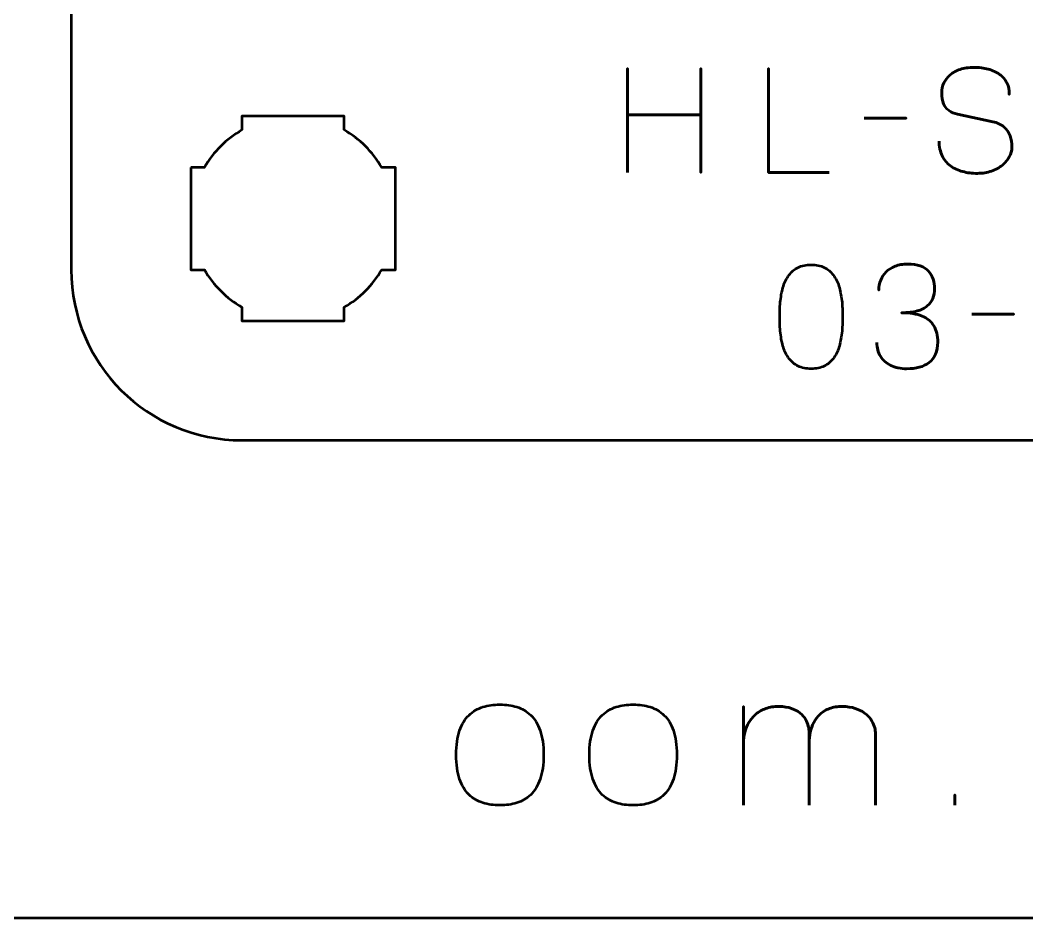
# Model space of a CAD drawing. Header units: centimetres. Extents: x -21 to 0, y -29.7 to 0.
# Drawn here: x -11.4 to -8.449, y -29.7 to -27.068 of the extents above; entities that cross this region are included whole.
import ezdxf

# ---------------------------------------------------------------- set-up
doc = ezdxf.new("R2010")
doc.units = ezdxf.units.CM
doc.header["$MEASUREMENT"] = 0
doc.layers.add('Layer 1', color=7, linetype='Continuous')

msp = doc.modelspace()

# ---------------------------------------------------------------- linework, layer by layer
at = {"layer": 'Layer 1', "color": 1, "lineweight": 53}
msp.add_open_spline([(-21.00003, -29.19995), (-21.00003, -29.19995), (-21.00003, -2.89992), (-21.00003, -2.89992), (-21.00003, -2.89992), (-21.00003, -2.81709), (-20.93286, -2.74992), (-20.85003, -2.74992), (-20.85003, -2.74992), (-20.7672, -2.74992), (-20.70003, -2.68275), (-20.70003, -2.59992), (-20.70003, -2.59992), (-20.70003, -2.51709), (-20.7672, -2.44992), (-20.85003, -2.44992), (-20.85003, -2.44992), (-20.93286, -2.44992), (-21.00003, -2.38275), (-21.00003, -2.29992), (-21.00003, -2.29992), (-21.00003, -2.21709), (-20.93286, -2.14992), (-20.85003, -2.14992), (-20.85003, -2.14992), (-20.7672, -2.14992), (-20.70003, -2.08275), (-20.70003, -1.99992), (-20.70003, -1.99992), (-20.70003, -1.91709), (-20.7672, -1.84992), (-20.85003, -1.84992), (-20.85003, -1.84992), (-20.93286, -1.84992), (-21.00003, -1.78275), (-21.00003, -1.69992), (-21.00003, -1.69992), (-21.00003, -1.61709), (-20.93286, -1.54992), (-20.85003, -1.54992), (-20.85003, -1.54992), (-20.7672, -1.54992), (-20.70003, -1.48275), (-20.70003, -1.39992), (-20.70003, -1.39992), (-20.70003, -1.31709), (-20.7672, -1.24992), (-20.85003, -1.24992), (-20.85003, -1.24992), (-20.93286, -1.24992), (-21.00003, -1.18275), (-21.00003, -1.09992), (-21.00003, -1.09992), (-21.00003, -1.09992), (-21.00003, -0.49992), (-21.00003, -0.49992), (-21.00003, -0.49992), (-21.00003, -0.22295), (-20.77694, 0.00004), (-20.49994, 0.00004), (-20.49994, 0.00004), (-20.49994, 0.00004), (-0.50008, 0.00004), (-0.50008, 0.00004), (-0.50008, 0.00004), (-0.22294, 0.00004), (0.00002, -0.22295), (0.00002, -0.49992), (0.00002, -0.49992), (0.00002, -0.49992), (0.00002, -29.19995), (0.00002, -29.19995), (0.00002, -29.19995), (0.00002, -29.47695), (-0.22294, -29.70004), (-0.50008, -29.70004), (-0.50008, -29.70004), (-0.50008, -29.70004), (-20.49994, -29.70004), (-20.49994, -29.70004), (-20.49994, -29.70004), (-20.77694, -29.70004), (-21.00003, -29.47695), (-21.00003, -29.19995)], degree=3, knots=[0, 0, 0, 0, 0.047619, 0.047619, 0.047619, 0.047619, 0.0952381, 0.0952381, 0.0952381, 0.0952381, 0.1428571, 0.1428571, 0.1428571, 0.1428571, 0.1904762, 0.1904762, 0.1904762, 0.1904762, 0.2380952, 0.2380952, 0.2380952, 0.2380952, 0.2857143, 0.2857143, 0.2857143, 0.2857143, 0.3333333, 0.3333333, 0.3333333, 0.3333333, 0.3809524, 0.3809524, 0.3809524, 0.3809524, 0.4285714, 0.4285714, 0.4285714, 0.4285714, 0.4761905, 0.4761905, 0.4761905, 0.4761905, 0.5238095, 0.5238095, 0.5238095, 0.5238095, 0.5714286, 0.5714286, 0.5714286, 0.5714286, 0.6190476, 0.6190476, 0.6190476, 0.6190476, 0.6666667, 0.6666667, 0.6666667, 0.6666667, 0.7142857, 0.7142857, 0.7142857, 0.7142857, 0.7619048, 0.7619048, 0.7619048, 0.7619048, 0.8095238, 0.8095238, 0.8095238, 0.8095238, 0.8571429, 0.8571429, 0.8571429, 0.8571429, 0.9047619, 0.9047619, 0.9047619, 0.9047619, 0.952381, 0.952381, 0.952381, 0.952381, 1, 1, 1, 1], dxfattribs=at)
at = {"layer": 'Layer 1', "color": 3, "lineweight": 53}
msp.add_open_spline([(-11.25, -27.8), (-11.25, -27.8), (-11.25, -23.5), (-11.25, -23.5), (-11.25, -23.5), (-11.25, -23.22391), (-11.02609, -23), (-10.75, -23), (-10.75, -23), (-10.75, -23), (-6.45, -23), (-6.45, -23), (-6.45, -23), (-6.17391, -23), (-5.95, -23.22391), (-5.95, -23.5), (-5.95, -23.5), (-5.95, -23.5), (-5.95, -27.8), (-5.95, -27.8), (-5.95, -27.8), (-5.95, -28.07609), (-6.17391, -28.3), (-6.45, -28.3), (-6.45, -28.3), (-6.45, -28.3), (-10.75, -28.3), (-10.75, -28.3), (-10.75, -28.3), (-11.02609, -28.3), (-11.25, -28.07609), (-11.25, -27.8)], degree=3, knots=[0, 0, 0, 0, 0.125, 0.125, 0.125, 0.125, 0.25, 0.25, 0.25, 0.25, 0.375, 0.375, 0.375, 0.375, 0.5, 0.5, 0.5, 0.5, 0.625, 0.625, 0.625, 0.625, 0.75, 0.75, 0.75, 0.75, 0.875, 0.875, 0.875, 0.875, 1, 1, 1, 1], dxfattribs=at)
at = {"layer": 'Layer 1', "color": 5, "lineweight": 53}
for points, knots in [([(-8.70626, -27.42265), (-8.70612, -27.43952), (-8.70316, -27.45398), (-8.69723, -27.46605), (-8.69723, -27.46605), (-8.69137, -27.47804), (-8.68319, -27.48785), (-8.67289, -27.49547), (-8.67289, -27.49547), (-8.66252, -27.50302), (-8.65059, -27.50859), (-8.63712, -27.51219), (-8.63712, -27.51219), (-8.62371, -27.51572), (-8.60932, -27.51748), (-8.59408, -27.51748), (-8.59408, -27.51748), (-8.5787, -27.51741), (-8.56487, -27.51515), (-8.55252, -27.51085), (-8.55252, -27.51085), (-8.54024, -27.50654), (-8.52973, -27.50076), (-8.52091, -27.49349), (-8.52091, -27.49349), (-8.51216, -27.48622), (-8.50539, -27.47811), (-8.50059, -27.46908), (-8.50059, -27.46908), (-8.49579, -27.46005), (-8.49325, -27.45081), (-8.4929, -27.44128), (-8.4929, -27.44128), (-8.49248, -27.42879), (-8.49431, -27.41736), (-8.49833, -27.40706), (-8.49833, -27.40706), (-8.50236, -27.39676), (-8.50857, -27.38815), (-8.51696, -27.3811), (-8.51696, -27.3811), (-8.52529, -27.37404), (-8.5358, -27.3691), (-8.54836, -27.36635), (-8.54836, -27.36635), (-8.54836, -27.36635), (-8.65207, -27.34391), (-8.65207, -27.34391), (-8.65207, -27.34391), (-8.66181, -27.34187), (-8.67021, -27.33841), (-8.67712, -27.33361), (-8.67712, -27.33361), (-8.68404, -27.32875), (-8.6894, -27.32204), (-8.69307, -27.31343), (-8.69307, -27.31343), (-8.69674, -27.3049), (-8.69864, -27.29403), (-8.69864, -27.28084), (-8.69864, -27.28084), (-8.69864, -27.27082), (-8.69659, -27.26137), (-8.69243, -27.25248), (-8.69243, -27.25248), (-8.68834, -27.24359), (-8.68227, -27.23575), (-8.6743, -27.22884), (-8.6743, -27.22884), (-8.66633, -27.222), (-8.65645, -27.21663), (-8.64474, -27.21275), (-8.64474, -27.21275), (-8.63295, -27.2088), (-8.61948, -27.20683), (-8.60424, -27.20676), (-8.60424, -27.20676), (-8.58893, -27.20676), (-8.57489, -27.20852), (-8.56205, -27.21205), (-8.56205, -27.21205), (-8.54928, -27.21558), (-8.5382, -27.22066), (-8.52889, -27.22743), (-8.52889, -27.22743), (-8.51957, -27.2342), (-8.51238, -27.24253), (-8.50744, -27.25226), (-8.50744, -27.25226), (-8.5025, -27.26207), (-8.50017, -27.27329), (-8.50052, -27.28592), (-8.50052, -27.28592), (-8.50017, -27.27329), (-8.5025, -27.26207), (-8.50744, -27.25226), (-8.50744, -27.25226), (-8.51238, -27.24253), (-8.51957, -27.2342), (-8.52889, -27.22743), (-8.52889, -27.22743), (-8.5382, -27.22066), (-8.54928, -27.21558), (-8.56205, -27.21205), (-8.56205, -27.21205), (-8.57489, -27.20852), (-8.58893, -27.20676), (-8.60424, -27.20676), (-8.60424, -27.20676), (-8.61948, -27.20683), (-8.63295, -27.2088), (-8.64474, -27.21275), (-8.64474, -27.21275), (-8.65645, -27.21663), (-8.66633, -27.222), (-8.6743, -27.22884), (-8.6743, -27.22884), (-8.68227, -27.23575), (-8.68834, -27.24359), (-8.69243, -27.25248), (-8.69243, -27.25248), (-8.69659, -27.26137), (-8.69864, -27.27082), (-8.69864, -27.28084), (-8.69864, -27.28084), (-8.69864, -27.29403), (-8.69681, -27.3049), (-8.69328, -27.31336), (-8.69328, -27.31336), (-8.68968, -27.3219), (-8.68439, -27.32853), (-8.67747, -27.3334), (-8.67747, -27.3334), (-8.67056, -27.3382), (-8.66209, -27.34173), (-8.65207, -27.34391), (-8.65207, -27.34391), (-8.65207, -27.34391), (-8.54836, -27.36635), (-8.54836, -27.36635), (-8.54836, -27.36635), (-8.53552, -27.3691), (-8.52493, -27.37404), (-8.51661, -27.3811), (-8.51661, -27.3811), (-8.50821, -27.38815), (-8.50207, -27.39676), (-8.49812, -27.40706), (-8.49812, -27.40706), (-8.49424, -27.41736), (-8.49248, -27.42879), (-8.4929, -27.44128), (-8.4929, -27.44128), (-8.49325, -27.45081), (-8.49579, -27.46005), (-8.50059, -27.46908), (-8.50059, -27.46908), (-8.50539, -27.47811), (-8.51216, -27.48622), (-8.52091, -27.49349), (-8.52091, -27.49349), (-8.52973, -27.50076), (-8.54024, -27.50654), (-8.55252, -27.51085), (-8.55252, -27.51085), (-8.56487, -27.51515), (-8.5787, -27.51741), (-8.59408, -27.51748), (-8.59408, -27.51748), (-8.60932, -27.51748), (-8.62371, -27.51572), (-8.63712, -27.51219), (-8.63712, -27.51219), (-8.65059, -27.50859), (-8.66252, -27.50302), (-8.67289, -27.49547), (-8.67289, -27.49547), (-8.68319, -27.48785), (-8.69137, -27.47804), (-8.69723, -27.46605), (-8.69723, -27.46605), (-8.70316, -27.45398), (-8.70612, -27.43952), (-8.70626, -27.42265)], [0, 0, 0, 0, 0.0217391, 0.0217391, 0.0217391, 0.0217391, 0.0434783, 0.0434783, 0.0434783, 0.0434783, 0.0652174, 0.0652174, 0.0652174, 0.0652174, 0.0869565, 0.0869565, 0.0869565, 0.0869565, 0.1086957, 0.1086957, 0.1086957, 0.1086957, 0.1304348, 0.1304348, 0.1304348, 0.1304348, 0.1521739, 0.1521739, 0.1521739, 0.1521739, 0.173913, 0.173913, 0.173913, 0.173913, 0.1956522, 0.1956522, 0.1956522, 0.1956522, 0.2173913, 0.2173913, 0.2173913, 0.2173913, 0.2391304, 0.2391304, 0.2391304, 0.2391304, 0.2608696, 0.2608696, 0.2608696, 0.2608696, 0.2826087, 0.2826087, 0.2826087, 0.2826087, 0.3043478, 0.3043478, 0.3043478, 0.3043478, 0.326087, 0.326087, 0.326087, 0.326087, 0.3478261, 0.3478261, 0.3478261, 0.3478261, 0.3695652, 0.3695652, 0.3695652, 0.3695652, 0.3913043, 0.3913043, 0.3913043, 0.3913043, 0.4130435, 0.4130435, 0.4130435, 0.4130435, 0.4347826, 0.4347826, 0.4347826, 0.4347826, 0.4565217, 0.4565217, 0.4565217, 0.4565217, 0.4782609, 0.4782609, 0.4782609, 0.4782609, 0.5, 0.5, 0.5, 0.5, 0.5217391, 0.5217391, 0.5217391, 0.5217391, 0.5434783, 0.5434783, 0.5434783, 0.5434783, 0.5652174, 0.5652174, 0.5652174, 0.5652174, 0.5869565, 0.5869565, 0.5869565, 0.5869565, 0.6086957, 0.6086957, 0.6086957, 0.6086957, 0.6304348, 0.6304348, 0.6304348, 0.6304348, 0.6521739, 0.6521739, 0.6521739, 0.6521739, 0.673913, 0.673913, 0.673913, 0.673913, 0.6956522, 0.6956522, 0.6956522, 0.6956522, 0.7173913, 0.7173913, 0.7173913, 0.7173913, 0.7391304, 0.7391304, 0.7391304, 0.7391304, 0.7608696, 0.7608696, 0.7608696, 0.7608696, 0.7826087, 0.7826087, 0.7826087, 0.7826087, 0.8043478, 0.8043478, 0.8043478, 0.8043478, 0.826087, 0.826087, 0.826087, 0.826087, 0.8478261, 0.8478261, 0.8478261, 0.8478261, 0.8695652, 0.8695652, 0.8695652, 0.8695652, 0.8913043, 0.8913043, 0.8913043, 0.8913043, 0.9130435, 0.9130435, 0.9130435, 0.9130435, 0.9347826, 0.9347826, 0.9347826, 0.9347826, 0.9565217, 0.9565217, 0.9565217, 0.9565217, 0.9782609, 0.9782609, 0.9782609, 0.9782609, 1, 1, 1, 1]), ([(-9.6198, -27.51494), (-9.6198, -27.51494), (-9.6198, -27.34603), (-9.6198, -27.34603), (-9.6198, -27.34603), (-9.6198, -27.34603), (-9.40433, -27.34603), (-9.40433, -27.34603), (-9.40433, -27.34603), (-9.40433, -27.34603), (-9.40433, -27.51494), (-9.40433, -27.51494), (-9.40433, -27.51494), (-9.40433, -27.51494), (-9.40433, -27.21014), (-9.40433, -27.21014), (-9.40433, -27.21014), (-9.40433, -27.21014), (-9.40433, -27.34603), (-9.40433, -27.34603), (-9.40433, -27.34603), (-9.40433, -27.34603), (-9.6198, -27.34603), (-9.6198, -27.34603), (-9.6198, -27.34603), (-9.6198, -27.34603), (-9.6198, -27.21014), (-9.6198, -27.21014), (-9.6198, -27.21014), (-9.6198, -27.21014), (-9.6198, -27.51494), (-9.6198, -27.51494)], [0, 0, 0, 0, 0.125, 0.125, 0.125, 0.125, 0.25, 0.25, 0.25, 0.25, 0.375, 0.375, 0.375, 0.375, 0.5, 0.5, 0.5, 0.5, 0.625, 0.625, 0.625, 0.625, 0.75, 0.75, 0.75, 0.75, 0.875, 0.875, 0.875, 0.875, 1, 1, 1, 1]), ([(-9.02841, -27.51494), (-9.02841, -27.51494), (-9.20663, -27.51494), (-9.20663, -27.51494), (-9.20663, -27.51494), (-9.20663, -27.51494), (-9.20663, -27.20972), (-9.20663, -27.20972), (-9.20663, -27.20972), (-9.20663, -27.20972), (-9.20663, -27.51494), (-9.20663, -27.51494), (-9.20663, -27.51494), (-9.20663, -27.51494), (-9.02841, -27.51494), (-9.02841, -27.51494)], [0, 0, 0, 0, 0.25, 0.25, 0.25, 0.25, 0.5, 0.5, 0.5, 0.5, 0.75, 0.75, 0.75, 0.75, 1, 1, 1, 1]), ([(-8.92639, -27.35534), (-8.92639, -27.35534), (-8.8032, -27.35534), (-8.8032, -27.35534), (-8.8032, -27.35534), (-8.8032, -27.35534), (-8.92639, -27.35534), (-8.92639, -27.35534)], [0, 0, 0, 0, 0.5, 0.5, 0.5, 0.5, 1, 1, 1, 1]), ([(-9.08132, -28.09025), (-9.06651, -28.09018), (-9.05374, -28.08757), (-9.04308, -28.08249), (-9.04308, -28.08249), (-9.0325, -28.07741), (-9.02368, -28.07014), (-9.01663, -28.0609), (-9.01663, -28.0609), (-9.00964, -28.05159), (-9.00414, -28.04058), (-9.00005, -28.02788), (-9.00005, -28.02788), (-8.99602, -28.01518), (-8.99313, -28.00128), (-8.99151, -27.98604), (-8.99151, -27.98604), (-8.98981, -27.9708), (-8.98897, -27.95478), (-8.98904, -27.93785), (-8.98904, -27.93785), (-8.98897, -27.92099), (-8.98981, -27.90497), (-8.99151, -27.8898), (-8.99151, -27.8898), (-8.99313, -27.87463), (-8.99602, -27.86066), (-9.00005, -27.84796), (-9.00005, -27.84796), (-9.00414, -27.83533), (-9.00964, -27.82433), (-9.01663, -27.81494), (-9.01663, -27.81494), (-9.02368, -27.80563), (-9.0325, -27.79836), (-9.04308, -27.79328), (-9.04308, -27.79328), (-9.05374, -27.78813), (-9.06651, -27.78552), (-9.08132, -27.78545), (-9.08132, -27.78545), (-9.09614, -27.78552), (-9.10891, -27.78813), (-9.11957, -27.79328), (-9.11957, -27.79328), (-9.13015, -27.79836), (-9.13897, -27.80563), (-9.14602, -27.81494), (-9.14602, -27.81494), (-9.15301, -27.82433), (-9.15851, -27.83533), (-9.1626, -27.84796), (-9.1626, -27.84796), (-9.16663, -27.86066), (-9.16952, -27.87463), (-9.17114, -27.8898), (-9.17114, -27.8898), (-9.17283, -27.90497), (-9.17368, -27.92099), (-9.17361, -27.93785), (-9.17361, -27.93785), (-9.17368, -27.95478), (-9.17283, -27.9708), (-9.17114, -27.98604), (-9.17114, -27.98604), (-9.16952, -28.00128), (-9.16663, -28.01518), (-9.1626, -28.02788), (-9.1626, -28.02788), (-9.15851, -28.04058), (-9.15301, -28.05159), (-9.14602, -28.0609), (-9.14602, -28.0609), (-9.13897, -28.07014), (-9.13015, -28.07741), (-9.11957, -28.08249), (-9.11957, -28.08249), (-9.10891, -28.08757), (-9.09614, -28.09018), (-9.08132, -28.09025)], [0, 0, 0, 0, 0.05, 0.05, 0.05, 0.05, 0.1, 0.1, 0.1, 0.1, 0.15, 0.15, 0.15, 0.15, 0.2, 0.2, 0.2, 0.2, 0.25, 0.25, 0.25, 0.25, 0.3, 0.3, 0.3, 0.3, 0.35, 0.35, 0.35, 0.35, 0.4, 0.4, 0.4, 0.4, 0.45, 0.45, 0.45, 0.45, 0.5, 0.5, 0.5, 0.5, 0.55, 0.55, 0.55, 0.55, 0.6, 0.6, 0.6, 0.6, 0.65, 0.65, 0.65, 0.65, 0.7, 0.7, 0.7, 0.7, 0.75, 0.75, 0.75, 0.75, 0.8, 0.8, 0.8, 0.8, 0.85, 0.85, 0.85, 0.85, 0.9, 0.9, 0.9, 0.9, 0.95, 0.95, 0.95, 0.95, 1, 1, 1, 1]), ([(-9.08132, -28.09025), (-9.06651, -28.09018), (-9.05374, -28.08757), (-9.04308, -28.08249), (-9.04308, -28.08249), (-9.0325, -28.07741), (-9.02368, -28.07014), (-9.01663, -28.0609), (-9.01663, -28.0609), (-9.00964, -28.05159), (-9.00414, -28.04058), (-9.00005, -28.02788), (-9.00005, -28.02788), (-8.99602, -28.01518), (-8.99313, -28.00128), (-8.99151, -27.98604), (-8.99151, -27.98604), (-8.98981, -27.9708), (-8.98897, -27.95478), (-8.98904, -27.93785), (-8.98904, -27.93785), (-8.98897, -27.92099), (-8.98981, -27.90497), (-8.99151, -27.8898), (-8.99151, -27.8898), (-8.99313, -27.87463), (-8.99602, -27.86066), (-9.00005, -27.84796), (-9.00005, -27.84796), (-9.00414, -27.83533), (-9.00964, -27.82433), (-9.01663, -27.81494), (-9.01663, -27.81494), (-9.02368, -27.80563), (-9.0325, -27.79836), (-9.04308, -27.79328), (-9.04308, -27.79328), (-9.05374, -27.78813), (-9.06651, -27.78552), (-9.08132, -27.78545), (-9.08132, -27.78545), (-9.09614, -27.78552), (-9.10891, -27.78813), (-9.11957, -27.79328), (-9.11957, -27.79328), (-9.13015, -27.79836), (-9.13897, -27.80563), (-9.14602, -27.81494), (-9.14602, -27.81494), (-9.15301, -27.82433), (-9.15851, -27.83533), (-9.1626, -27.84796), (-9.1626, -27.84796), (-9.16663, -27.86066), (-9.16952, -27.87463), (-9.17114, -27.8898), (-9.17114, -27.8898), (-9.17283, -27.90497), (-9.17368, -27.92099), (-9.17361, -27.93785), (-9.17361, -27.93785), (-9.17368, -27.95478), (-9.17283, -27.9708), (-9.17114, -27.98604), (-9.17114, -27.98604), (-9.16952, -28.00128), (-9.16663, -28.01518), (-9.1626, -28.02788), (-9.1626, -28.02788), (-9.15851, -28.04058), (-9.15301, -28.05159), (-9.14602, -28.0609), (-9.14602, -28.0609), (-9.13897, -28.07014), (-9.13015, -28.07741), (-9.11957, -28.08249), (-9.11957, -28.08249), (-9.10891, -28.08757), (-9.09614, -28.09018), (-9.08132, -28.09025)], [0, 0, 0, 0, 0.05, 0.05, 0.05, 0.05, 0.1, 0.1, 0.1, 0.1, 0.15, 0.15, 0.15, 0.15, 0.2, 0.2, 0.2, 0.2, 0.25, 0.25, 0.25, 0.25, 0.3, 0.3, 0.3, 0.3, 0.35, 0.35, 0.35, 0.35, 0.4, 0.4, 0.4, 0.4, 0.45, 0.45, 0.45, 0.45, 0.5, 0.5, 0.5, 0.5, 0.55, 0.55, 0.55, 0.55, 0.6, 0.6, 0.6, 0.6, 0.65, 0.65, 0.65, 0.65, 0.7, 0.7, 0.7, 0.7, 0.75, 0.75, 0.75, 0.75, 0.8, 0.8, 0.8, 0.8, 0.85, 0.85, 0.85, 0.85, 0.9, 0.9, 0.9, 0.9, 0.95, 0.95, 0.95, 0.95, 1, 1, 1, 1]), ([(-8.88871, -28.01363), (-8.88864, -28.02887), (-8.88511, -28.04213), (-8.87813, -28.05363), (-8.87813, -28.05363), (-8.87114, -28.06506), (-8.86119, -28.07402), (-8.84821, -28.08044), (-8.84821, -28.08044), (-8.83523, -28.08686), (-8.81964, -28.09011), (-8.8015, -28.09025), (-8.8015, -28.09025), (-8.78789, -28.09025), (-8.77554, -28.08884), (-8.76432, -28.08588), (-8.76432, -28.08588), (-8.75317, -28.08291), (-8.74358, -28.07833), (-8.73546, -28.07205), (-8.73546, -28.07205), (-8.72735, -28.06577), (-8.72114, -28.05765), (-8.7167, -28.04778), (-8.7167, -28.04778), (-8.71232, -28.03783), (-8.71014, -28.0259), (-8.71007, -28.01193), (-8.71007, -28.01193), (-8.70999, -27.99331), (-8.7138, -27.97757), (-8.72135, -27.9648), (-8.72135, -27.9648), (-8.7289, -27.95203), (-8.74062, -27.94244), (-8.75635, -27.93588), (-8.75635, -27.93588), (-8.77208, -27.92931), (-8.79226, -27.926), (-8.81674, -27.926), (-8.81674, -27.926), (-8.79847, -27.92607), (-8.78316, -27.92438), (-8.77067, -27.92092), (-8.77067, -27.92092), (-8.75825, -27.91746), (-8.74831, -27.91259), (-8.74083, -27.90624), (-8.74083, -27.90624), (-8.73335, -27.89996), (-8.72792, -27.89248), (-8.72467, -27.88388), (-8.72467, -27.88388), (-8.72135, -27.87534), (-8.71973, -27.86596), (-8.7198, -27.85573), (-8.7198, -27.85573), (-8.71973, -27.84549), (-8.72114, -27.83604), (-8.72396, -27.82729), (-8.72396, -27.82729), (-8.72672, -27.81854), (-8.73123, -27.81085), (-8.73737, -27.80429), (-8.73737, -27.80429), (-8.74351, -27.79773), (-8.75162, -27.79258), (-8.76157, -27.78891), (-8.76157, -27.78891), (-8.77159, -27.78524), (-8.7838, -27.78341), (-8.79812, -27.78334), (-8.79812, -27.78334), (-8.81237, -27.78341), (-8.82486, -27.78552), (-8.83544, -27.78962), (-8.83544, -27.78962), (-8.8461, -27.79371), (-8.85484, -27.79928), (-8.8619, -27.80641), (-8.8619, -27.80641), (-8.86888, -27.81353), (-8.87411, -27.82165), (-8.87756, -27.83082), (-8.87756, -27.83082), (-8.88109, -27.83999), (-8.88278, -27.84973), (-8.88278, -27.85996), (-8.88278, -27.85996), (-8.88278, -27.84973), (-8.88109, -27.83999), (-8.87756, -27.83082), (-8.87756, -27.83082), (-8.87411, -27.82165), (-8.86888, -27.81353), (-8.8619, -27.80641), (-8.8619, -27.80641), (-8.85484, -27.79928), (-8.8461, -27.79371), (-8.83544, -27.78962), (-8.83544, -27.78962), (-8.82486, -27.78552), (-8.81237, -27.78341), (-8.79812, -27.78334), (-8.79812, -27.78334), (-8.7838, -27.78341), (-8.77159, -27.78524), (-8.76157, -27.78891), (-8.76157, -27.78891), (-8.75162, -27.79258), (-8.74351, -27.79773), (-8.73737, -27.80429), (-8.73737, -27.80429), (-8.73123, -27.81085), (-8.72672, -27.81854), (-8.72396, -27.82729), (-8.72396, -27.82729), (-8.72114, -27.83604), (-8.71973, -27.84549), (-8.7198, -27.85573), (-8.7198, -27.85573), (-8.71973, -27.86596), (-8.72135, -27.87534), (-8.72467, -27.88388), (-8.72467, -27.88388), (-8.72792, -27.89248), (-8.73335, -27.89996), (-8.74083, -27.90624), (-8.74083, -27.90624), (-8.74831, -27.91259), (-8.75825, -27.91746), (-8.77067, -27.92092), (-8.77067, -27.92092), (-8.78316, -27.92438), (-8.79847, -27.92607), (-8.81674, -27.926), (-8.81674, -27.926), (-8.79226, -27.926), (-8.77208, -27.92931), (-8.75635, -27.93588), (-8.75635, -27.93588), (-8.74062, -27.94244), (-8.7289, -27.95203), (-8.72135, -27.9648), (-8.72135, -27.9648), (-8.7138, -27.97757), (-8.70999, -27.99331), (-8.71007, -28.01193), (-8.71007, -28.01193), (-8.71014, -28.0259), (-8.71232, -28.03783), (-8.7167, -28.04778), (-8.7167, -28.04778), (-8.72114, -28.05765), (-8.72735, -28.06577), (-8.73546, -28.07205), (-8.73546, -28.07205), (-8.74358, -28.07833), (-8.75317, -28.08291), (-8.76432, -28.08588), (-8.76432, -28.08588), (-8.77554, -28.08884), (-8.78789, -28.09025), (-8.8015, -28.09025), (-8.8015, -28.09025), (-8.81964, -28.09011), (-8.83523, -28.08686), (-8.84821, -28.08044), (-8.84821, -28.08044), (-8.86119, -28.07402), (-8.87114, -28.06506), (-8.87813, -28.05363), (-8.87813, -28.05363), (-8.88511, -28.04213), (-8.88864, -28.02887), (-8.88871, -28.01363)], [0, 0, 0, 0, 0.0227273, 0.0227273, 0.0227273, 0.0227273, 0.0454545, 0.0454545, 0.0454545, 0.0454545, 0.0681818, 0.0681818, 0.0681818, 0.0681818, 0.0909091, 0.0909091, 0.0909091, 0.0909091, 0.1136364, 0.1136364, 0.1136364, 0.1136364, 0.1363636, 0.1363636, 0.1363636, 0.1363636, 0.1590909, 0.1590909, 0.1590909, 0.1590909, 0.1818182, 0.1818182, 0.1818182, 0.1818182, 0.2045455, 0.2045455, 0.2045455, 0.2045455, 0.2272727, 0.2272727, 0.2272727, 0.2272727, 0.25, 0.25, 0.25, 0.25, 0.2727273, 0.2727273, 0.2727273, 0.2727273, 0.2954545, 0.2954545, 0.2954545, 0.2954545, 0.3181818, 0.3181818, 0.3181818, 0.3181818, 0.3409091, 0.3409091, 0.3409091, 0.3409091, 0.3636364, 0.3636364, 0.3636364, 0.3636364, 0.3863636, 0.3863636, 0.3863636, 0.3863636, 0.4090909, 0.4090909, 0.4090909, 0.4090909, 0.4318182, 0.4318182, 0.4318182, 0.4318182, 0.4545455, 0.4545455, 0.4545455, 0.4545455, 0.4772727, 0.4772727, 0.4772727, 0.4772727, 0.5, 0.5, 0.5, 0.5, 0.5227273, 0.5227273, 0.5227273, 0.5227273, 0.5454545, 0.5454545, 0.5454545, 0.5454545, 0.5681818, 0.5681818, 0.5681818, 0.5681818, 0.5909091, 0.5909091, 0.5909091, 0.5909091, 0.6136364, 0.6136364, 0.6136364, 0.6136364, 0.6363636, 0.6363636, 0.6363636, 0.6363636, 0.6590909, 0.6590909, 0.6590909, 0.6590909, 0.6818182, 0.6818182, 0.6818182, 0.6818182, 0.7045455, 0.7045455, 0.7045455, 0.7045455, 0.7272727, 0.7272727, 0.7272727, 0.7272727, 0.75, 0.75, 0.75, 0.75, 0.7727273, 0.7727273, 0.7727273, 0.7727273, 0.7954545, 0.7954545, 0.7954545, 0.7954545, 0.8181818, 0.8181818, 0.8181818, 0.8181818, 0.8409091, 0.8409091, 0.8409091, 0.8409091, 0.8636364, 0.8636364, 0.8636364, 0.8636364, 0.8863636, 0.8863636, 0.8863636, 0.8863636, 0.9090909, 0.9090909, 0.9090909, 0.9090909, 0.9318182, 0.9318182, 0.9318182, 0.9318182, 0.9545455, 0.9545455, 0.9545455, 0.9545455, 0.9772727, 0.9772727, 0.9772727, 0.9772727, 1, 1, 1, 1]), ([(-8.61016, -27.93065), (-8.61016, -27.93065), (-8.48697, -27.93065), (-8.48697, -27.93065), (-8.48697, -27.93065), (-8.48697, -27.93065), (-8.61016, -27.93065), (-8.61016, -27.93065)], [0, 0, 0, 0, 0.5, 0.5, 0.5, 0.5, 1, 1, 1, 1]), ([(-9.99378, -29.36992), (-9.976, -29.37001), (-9.95945, -29.36776), (-9.94402, -29.36296), (-9.94402, -29.36296), (-9.92859, -29.35816), (-9.91495, -29.35016), (-9.90328, -29.33897), (-9.90328, -29.33897), (-9.89152, -29.32778), (-9.8824, -29.31263), (-9.87572, -29.29344), (-9.87572, -29.29344), (-9.86914, -29.27434), (-9.86575, -29.25054), (-9.86565, -29.22204), (-9.86565, -29.22204), (-9.86575, -29.19363), (-9.86914, -29.16992), (-9.87572, -29.15092), (-9.87572, -29.15092), (-9.8824, -29.13191), (-9.89152, -29.11677), (-9.90328, -29.10557), (-9.90328, -29.10557), (-9.91495, -29.09447), (-9.92859, -29.08648), (-9.94402, -29.08168), (-9.94402, -29.08168), (-9.95945, -29.07688), (-9.976, -29.07462), (-9.99378, -29.07472), (-9.99378, -29.07472), (-10.01137, -29.07462), (-10.02793, -29.07688), (-10.04336, -29.08168), (-10.04336, -29.08168), (-10.05879, -29.08648), (-10.07233, -29.09447), (-10.08409, -29.10557), (-10.08409, -29.10557), (-10.09585, -29.11677), (-10.10507, -29.13191), (-10.11175, -29.15092), (-10.11175, -29.15092), (-10.11843, -29.16992), (-10.12182, -29.19363), (-10.12191, -29.22204), (-10.12191, -29.22204), (-10.12182, -29.25054), (-10.11843, -29.27434), (-10.11175, -29.29344), (-10.11175, -29.29344), (-10.10507, -29.31263), (-10.09585, -29.32778), (-10.08409, -29.33897), (-10.08409, -29.33897), (-10.07233, -29.35016), (-10.05879, -29.35816), (-10.04336, -29.36296), (-10.04336, -29.36296), (-10.02793, -29.36776), (-10.01137, -29.37001), (-9.99378, -29.36992)], [0, 0, 0, 0, 0.0625, 0.0625, 0.0625, 0.0625, 0.125, 0.125, 0.125, 0.125, 0.1875, 0.1875, 0.1875, 0.1875, 0.25, 0.25, 0.25, 0.25, 0.3125, 0.3125, 0.3125, 0.3125, 0.375, 0.375, 0.375, 0.375, 0.4375, 0.4375, 0.4375, 0.4375, 0.5, 0.5, 0.5, 0.5, 0.5625, 0.5625, 0.5625, 0.5625, 0.625, 0.625, 0.625, 0.625, 0.6875, 0.6875, 0.6875, 0.6875, 0.75, 0.75, 0.75, 0.75, 0.8125, 0.8125, 0.8125, 0.8125, 0.875, 0.875, 0.875, 0.875, 0.9375, 0.9375, 0.9375, 0.9375, 1, 1, 1, 1]), ([(-9.99378, -29.36992), (-9.976, -29.37001), (-9.95945, -29.36776), (-9.94402, -29.36296), (-9.94402, -29.36296), (-9.92859, -29.35816), (-9.91495, -29.35016), (-9.90328, -29.33897), (-9.90328, -29.33897), (-9.89152, -29.32778), (-9.8824, -29.31263), (-9.87572, -29.29344), (-9.87572, -29.29344), (-9.86914, -29.27434), (-9.86575, -29.25054), (-9.86565, -29.22204), (-9.86565, -29.22204), (-9.86575, -29.19363), (-9.86914, -29.16992), (-9.87572, -29.15092), (-9.87572, -29.15092), (-9.8824, -29.13191), (-9.89152, -29.11677), (-9.90328, -29.10557), (-9.90328, -29.10557), (-9.91495, -29.09447), (-9.92859, -29.08648), (-9.94402, -29.08168), (-9.94402, -29.08168), (-9.95945, -29.07688), (-9.976, -29.07462), (-9.99378, -29.07472), (-9.99378, -29.07472), (-10.01137, -29.07462), (-10.02793, -29.07688), (-10.04336, -29.08168), (-10.04336, -29.08168), (-10.05879, -29.08648), (-10.07233, -29.09447), (-10.08409, -29.10557), (-10.08409, -29.10557), (-10.09585, -29.11677), (-10.10507, -29.13191), (-10.11175, -29.15092), (-10.11175, -29.15092), (-10.11843, -29.16992), (-10.12182, -29.19363), (-10.12191, -29.22204), (-10.12191, -29.22204), (-10.12182, -29.25054), (-10.11843, -29.27434), (-10.11175, -29.29344), (-10.11175, -29.29344), (-10.10507, -29.31263), (-10.09585, -29.32778), (-10.08409, -29.33897), (-10.08409, -29.33897), (-10.07233, -29.35016), (-10.05879, -29.35816), (-10.04336, -29.36296), (-10.04336, -29.36296), (-10.02793, -29.36776), (-10.01137, -29.37001), (-9.99378, -29.36992)], [0, 0, 0, 0, 0.0625, 0.0625, 0.0625, 0.0625, 0.125, 0.125, 0.125, 0.125, 0.1875, 0.1875, 0.1875, 0.1875, 0.25, 0.25, 0.25, 0.25, 0.3125, 0.3125, 0.3125, 0.3125, 0.375, 0.375, 0.375, 0.375, 0.4375, 0.4375, 0.4375, 0.4375, 0.5, 0.5, 0.5, 0.5, 0.5625, 0.5625, 0.5625, 0.5625, 0.625, 0.625, 0.625, 0.625, 0.6875, 0.6875, 0.6875, 0.6875, 0.75, 0.75, 0.75, 0.75, 0.8125, 0.8125, 0.8125, 0.8125, 0.875, 0.875, 0.875, 0.875, 0.9375, 0.9375, 0.9375, 0.9375, 1, 1, 1, 1]), ([(-9.60319, -29.36992), (-9.58541, -29.37001), (-9.56886, -29.36776), (-9.55343, -29.36296), (-9.55343, -29.36296), (-9.538, -29.35816), (-9.52436, -29.35016), (-9.51269, -29.33897), (-9.51269, -29.33897), (-9.50093, -29.32778), (-9.49181, -29.31263), (-9.48513, -29.29344), (-9.48513, -29.29344), (-9.47855, -29.27434), (-9.47516, -29.25054), (-9.47506, -29.22204), (-9.47506, -29.22204), (-9.47516, -29.19363), (-9.47855, -29.16992), (-9.48513, -29.15092), (-9.48513, -29.15092), (-9.49181, -29.13191), (-9.50093, -29.11677), (-9.51269, -29.10557), (-9.51269, -29.10557), (-9.52436, -29.09447), (-9.538, -29.08648), (-9.55343, -29.08168), (-9.55343, -29.08168), (-9.56886, -29.07688), (-9.58541, -29.07462), (-9.60319, -29.07472), (-9.60319, -29.07472), (-9.62078, -29.07462), (-9.63734, -29.07688), (-9.65277, -29.08168), (-9.65277, -29.08168), (-9.6682, -29.08648), (-9.68174, -29.09447), (-9.6935, -29.10557), (-9.6935, -29.10557), (-9.70526, -29.11677), (-9.71448, -29.13191), (-9.72116, -29.15092), (-9.72116, -29.15092), (-9.72784, -29.16992), (-9.73123, -29.19363), (-9.73132, -29.22204), (-9.73132, -29.22204), (-9.73123, -29.25054), (-9.72784, -29.27434), (-9.72116, -29.29344), (-9.72116, -29.29344), (-9.71448, -29.31263), (-9.70526, -29.32778), (-9.6935, -29.33897), (-9.6935, -29.33897), (-9.68174, -29.35016), (-9.6682, -29.35816), (-9.65277, -29.36296), (-9.65277, -29.36296), (-9.63734, -29.36776), (-9.62078, -29.37001), (-9.60319, -29.36992)], [0, 0, 0, 0, 0.0625, 0.0625, 0.0625, 0.0625, 0.125, 0.125, 0.125, 0.125, 0.1875, 0.1875, 0.1875, 0.1875, 0.25, 0.25, 0.25, 0.25, 0.3125, 0.3125, 0.3125, 0.3125, 0.375, 0.375, 0.375, 0.375, 0.4375, 0.4375, 0.4375, 0.4375, 0.5, 0.5, 0.5, 0.5, 0.5625, 0.5625, 0.5625, 0.5625, 0.625, 0.625, 0.625, 0.625, 0.6875, 0.6875, 0.6875, 0.6875, 0.75, 0.75, 0.75, 0.75, 0.8125, 0.8125, 0.8125, 0.8125, 0.875, 0.875, 0.875, 0.875, 0.9375, 0.9375, 0.9375, 0.9375, 1, 1, 1, 1]), ([(-9.60319, -29.36992), (-9.58541, -29.37001), (-9.56886, -29.36776), (-9.55343, -29.36296), (-9.55343, -29.36296), (-9.538, -29.35816), (-9.52436, -29.35016), (-9.51269, -29.33897), (-9.51269, -29.33897), (-9.50093, -29.32778), (-9.49181, -29.31263), (-9.48513, -29.29344), (-9.48513, -29.29344), (-9.47855, -29.27434), (-9.47516, -29.25054), (-9.47506, -29.22204), (-9.47506, -29.22204), (-9.47516, -29.19363), (-9.47855, -29.16992), (-9.48513, -29.15092), (-9.48513, -29.15092), (-9.49181, -29.13191), (-9.50093, -29.11677), (-9.51269, -29.10557), (-9.51269, -29.10557), (-9.52436, -29.09447), (-9.538, -29.08648), (-9.55343, -29.08168), (-9.55343, -29.08168), (-9.56886, -29.07688), (-9.58541, -29.07462), (-9.60319, -29.07472), (-9.60319, -29.07472), (-9.62078, -29.07462), (-9.63734, -29.07688), (-9.65277, -29.08168), (-9.65277, -29.08168), (-9.6682, -29.08648), (-9.68174, -29.09447), (-9.6935, -29.10557), (-9.6935, -29.10557), (-9.70526, -29.11677), (-9.71448, -29.13191), (-9.72116, -29.15092), (-9.72116, -29.15092), (-9.72784, -29.16992), (-9.73123, -29.19363), (-9.73132, -29.22204), (-9.73132, -29.22204), (-9.73123, -29.25054), (-9.72784, -29.27434), (-9.72116, -29.29344), (-9.72116, -29.29344), (-9.71448, -29.31263), (-9.70526, -29.32778), (-9.6935, -29.33897), (-9.6935, -29.33897), (-9.68174, -29.35016), (-9.6682, -29.35816), (-9.65277, -29.36296), (-9.65277, -29.36296), (-9.63734, -29.36776), (-9.62078, -29.37001), (-9.60319, -29.36992)], [0, 0, 0, 0, 0.0625, 0.0625, 0.0625, 0.0625, 0.125, 0.125, 0.125, 0.125, 0.1875, 0.1875, 0.1875, 0.1875, 0.25, 0.25, 0.25, 0.25, 0.3125, 0.3125, 0.3125, 0.3125, 0.375, 0.375, 0.375, 0.375, 0.4375, 0.4375, 0.4375, 0.4375, 0.5, 0.5, 0.5, 0.5, 0.5625, 0.5625, 0.5625, 0.5625, 0.625, 0.625, 0.625, 0.625, 0.6875, 0.6875, 0.6875, 0.6875, 0.75, 0.75, 0.75, 0.75, 0.8125, 0.8125, 0.8125, 0.8125, 0.875, 0.875, 0.875, 0.875, 0.9375, 0.9375, 0.9375, 0.9375, 1, 1, 1, 1]), ([(-9.0873, -29.36992), (-9.0873, -29.36983), (-9.0873, -29.3671), (-9.0873, -29.36174), (-9.0873, -29.36174), (-9.0873, -29.35647), (-9.0873, -29.34922), (-9.0873, -29.3401), (-9.0873, -29.3401), (-9.0873, -29.33088), (-9.0873, -29.32053), (-9.0873, -29.30887), (-9.0873, -29.30887), (-9.0873, -29.2973), (-9.0873, -29.28516), (-9.0873, -29.27237), (-9.0873, -29.27237), (-9.0873, -29.25967), (-9.0873, -29.24715), (-9.0873, -29.23474), (-9.0873, -29.23474), (-9.0873, -29.22232), (-9.0873, -29.21065), (-9.0873, -29.19993), (-9.0873, -29.19993), (-9.0873, -29.18911), (-9.0873, -29.17989), (-9.0873, -29.17208), (-9.0873, -29.17208), (-9.0873, -29.16437), (-9.0873, -29.15882), (-9.0873, -29.15543), (-9.0873, -29.15543), (-9.0872, -29.15016), (-9.08805, -29.14424), (-9.08965, -29.13775), (-9.08965, -29.13775), (-9.09125, -29.13116), (-9.09398, -29.12458), (-9.09783, -29.11799), (-9.09783, -29.11799), (-9.10169, -29.11131), (-9.10705, -29.1052), (-9.11373, -29.09955), (-9.11373, -29.09955), (-9.1205, -29.09391), (-9.12897, -29.08939), (-9.13913, -29.08591), (-9.13913, -29.08591), (-9.14939, -29.08243), (-9.16161, -29.08055), (-9.17591, -29.08036), (-9.17591, -29.08036), (-9.19021, -29.08036), (-9.20301, -29.08234), (-9.2142, -29.08629), (-9.2142, -29.08629), (-9.22549, -29.09033), (-9.23518, -29.09588), (-9.24346, -29.10294), (-9.24346, -29.10294), (-9.25164, -29.11), (-9.25851, -29.11809), (-9.26387, -29.1273), (-9.26387, -29.1273), (-9.26923, -29.13643), (-9.27319, -29.14612), (-9.27582, -29.15647), (-9.27582, -29.15647), (-9.27845, -29.16672), (-9.27977, -29.17716), (-9.27977, -29.18761), (-9.27977, -29.18761), (-9.27977, -29.17716), (-9.27845, -29.16672), (-9.27582, -29.15647), (-9.27582, -29.15647), (-9.27319, -29.14612), (-9.26923, -29.13643), (-9.26387, -29.1273), (-9.26387, -29.1273), (-9.25851, -29.11809), (-9.25164, -29.11), (-9.24346, -29.10294), (-9.24346, -29.10294), (-9.23518, -29.09588), (-9.22549, -29.09033), (-9.2142, -29.08629), (-9.2142, -29.08629), (-9.20301, -29.08234), (-9.19021, -29.08036), (-9.17591, -29.08036), (-9.17591, -29.08036), (-9.16161, -29.08055), (-9.14939, -29.08243), (-9.13913, -29.08591), (-9.13913, -29.08591), (-9.12897, -29.08939), (-9.1205, -29.09391), (-9.11373, -29.09955), (-9.11373, -29.09955), (-9.10705, -29.1052), (-9.10169, -29.11131), (-9.09783, -29.11799), (-9.09783, -29.11799), (-9.09398, -29.12458), (-9.09125, -29.13116), (-9.08965, -29.13775), (-9.08965, -29.13775), (-9.08805, -29.14424), (-9.0872, -29.15016), (-9.0873, -29.15543), (-9.0873, -29.15543), (-9.0873, -29.15882), (-9.0873, -29.16437), (-9.0873, -29.17208), (-9.0873, -29.17208), (-9.0873, -29.17989), (-9.0873, -29.18911), (-9.0873, -29.19993), (-9.0873, -29.19993), (-9.0873, -29.21065), (-9.0873, -29.22232), (-9.0873, -29.23474), (-9.0873, -29.23474), (-9.0873, -29.24715), (-9.0873, -29.25967), (-9.0873, -29.27237), (-9.0873, -29.27237), (-9.0873, -29.28516), (-9.0873, -29.2973), (-9.0873, -29.30887), (-9.0873, -29.30887), (-9.0873, -29.32053), (-9.0873, -29.33088), (-9.0873, -29.3401), (-9.0873, -29.3401), (-9.0873, -29.34922), (-9.0873, -29.35647), (-9.0873, -29.36174), (-9.0873, -29.36174), (-9.0873, -29.3671), (-9.0873, -29.36983), (-9.0873, -29.36992)], [0, 0, 0, 0, 0.0277778, 0.0277778, 0.0277778, 0.0277778, 0.0555556, 0.0555556, 0.0555556, 0.0555556, 0.0833333, 0.0833333, 0.0833333, 0.0833333, 0.1111111, 0.1111111, 0.1111111, 0.1111111, 0.1388889, 0.1388889, 0.1388889, 0.1388889, 0.1666667, 0.1666667, 0.1666667, 0.1666667, 0.1944444, 0.1944444, 0.1944444, 0.1944444, 0.2222222, 0.2222222, 0.2222222, 0.2222222, 0.25, 0.25, 0.25, 0.25, 0.2777778, 0.2777778, 0.2777778, 0.2777778, 0.3055556, 0.3055556, 0.3055556, 0.3055556, 0.3333333, 0.3333333, 0.3333333, 0.3333333, 0.3611111, 0.3611111, 0.3611111, 0.3611111, 0.3888889, 0.3888889, 0.3888889, 0.3888889, 0.4166667, 0.4166667, 0.4166667, 0.4166667, 0.4444444, 0.4444444, 0.4444444, 0.4444444, 0.4722222, 0.4722222, 0.4722222, 0.4722222, 0.5, 0.5, 0.5, 0.5, 0.5277778, 0.5277778, 0.5277778, 0.5277778, 0.5555556, 0.5555556, 0.5555556, 0.5555556, 0.5833333, 0.5833333, 0.5833333, 0.5833333, 0.6111111, 0.6111111, 0.6111111, 0.6111111, 0.6388889, 0.6388889, 0.6388889, 0.6388889, 0.6666667, 0.6666667, 0.6666667, 0.6666667, 0.6944444, 0.6944444, 0.6944444, 0.6944444, 0.7222222, 0.7222222, 0.7222222, 0.7222222, 0.75, 0.75, 0.75, 0.75, 0.7777778, 0.7777778, 0.7777778, 0.7777778, 0.8055556, 0.8055556, 0.8055556, 0.8055556, 0.8333333, 0.8333333, 0.8333333, 0.8333333, 0.8611111, 0.8611111, 0.8611111, 0.8611111, 0.8888889, 0.8888889, 0.8888889, 0.8888889, 0.9166667, 0.9166667, 0.9166667, 0.9166667, 0.9444444, 0.9444444, 0.9444444, 0.9444444, 0.9722222, 0.9722222, 0.9722222, 0.9722222, 1, 1, 1, 1]), ([(-9.27977, -29.36992), (-9.27977, -29.36992), (-9.27977, -29.08036), (-9.27977, -29.08036), (-9.27977, -29.08036), (-9.27977, -29.08036), (-9.27977, -29.36992), (-9.27977, -29.36992)], [0, 0, 0, 0, 0.5, 0.5, 0.5, 0.5, 1, 1, 1, 1]), ([(-8.89313, -29.36992), (-8.89313, -29.36983), (-8.89313, -29.3671), (-8.89313, -29.36174), (-8.89313, -29.36174), (-8.89313, -29.35647), (-8.89313, -29.34922), (-8.89313, -29.3401), (-8.89313, -29.3401), (-8.89313, -29.33088), (-8.89313, -29.32053), (-8.89313, -29.30887), (-8.89313, -29.30887), (-8.89313, -29.2973), (-8.89313, -29.28516), (-8.89313, -29.27237), (-8.89313, -29.27237), (-8.89313, -29.25967), (-8.89313, -29.24715), (-8.89313, -29.23474), (-8.89313, -29.23474), (-8.89313, -29.22232), (-8.89313, -29.21065), (-8.89313, -29.19993), (-8.89313, -29.19993), (-8.89313, -29.18911), (-8.89313, -29.17989), (-8.89313, -29.17208), (-8.89313, -29.17208), (-8.89313, -29.16437), (-8.89313, -29.15882), (-8.89313, -29.15543), (-8.89313, -29.15543), (-8.89313, -29.15016), (-8.89416, -29.14424), (-8.89633, -29.13775), (-8.89633, -29.13775), (-8.8984, -29.13116), (-8.90178, -29.12458), (-8.90649, -29.11799), (-8.90649, -29.11799), (-8.9111, -29.11131), (-8.91721, -29.1052), (-8.92474, -29.09955), (-8.92474, -29.09955), (-8.93226, -29.09391), (-8.94139, -29.08939), (-8.95211, -29.08591), (-8.95211, -29.08591), (-8.96284, -29.08243), (-8.97535, -29.08055), (-8.98965, -29.08036), (-8.98965, -29.08036), (-9.00395, -29.08036), (-9.01655, -29.08234), (-9.02737, -29.08629), (-9.02737, -29.08629), (-9.0381, -29.09033), (-9.04732, -29.09588), (-9.05503, -29.10294), (-9.05503, -29.10294), (-9.06265, -29.11), (-9.06876, -29.11809), (-9.07356, -29.1273), (-9.07356, -29.1273), (-9.07836, -29.13643), (-9.08184, -29.14612), (-9.084, -29.15647), (-9.084, -29.15647), (-9.08626, -29.16672), (-9.0873, -29.17716), (-9.0873, -29.18761), (-9.0873, -29.18761), (-9.0873, -29.17716), (-9.08626, -29.16672), (-9.084, -29.15647), (-9.084, -29.15647), (-9.08184, -29.14612), (-9.07836, -29.13643), (-9.07356, -29.1273), (-9.07356, -29.1273), (-9.06876, -29.11809), (-9.06265, -29.11), (-9.05503, -29.10294), (-9.05503, -29.10294), (-9.04732, -29.09588), (-9.0381, -29.09033), (-9.02737, -29.08629), (-9.02737, -29.08629), (-9.01655, -29.08234), (-9.00395, -29.08036), (-8.98965, -29.08036), (-8.98965, -29.08036), (-8.97535, -29.08055), (-8.96284, -29.08243), (-8.95211, -29.08591), (-8.95211, -29.08591), (-8.94139, -29.08939), (-8.93226, -29.09391), (-8.92474, -29.09955), (-8.92474, -29.09955), (-8.91721, -29.1052), (-8.9111, -29.11131), (-8.90649, -29.11799), (-8.90649, -29.11799), (-8.90178, -29.12458), (-8.8984, -29.13116), (-8.89633, -29.13775), (-8.89633, -29.13775), (-8.89416, -29.14424), (-8.89313, -29.15016), (-8.89313, -29.15543), (-8.89313, -29.15543), (-8.89313, -29.15882), (-8.89313, -29.16437), (-8.89313, -29.17208), (-8.89313, -29.17208), (-8.89313, -29.17989), (-8.89313, -29.18911), (-8.89313, -29.19993), (-8.89313, -29.19993), (-8.89313, -29.21065), (-8.89313, -29.22232), (-8.89313, -29.23474), (-8.89313, -29.23474), (-8.89313, -29.24715), (-8.89313, -29.25967), (-8.89313, -29.27237), (-8.89313, -29.27237), (-8.89313, -29.28516), (-8.89313, -29.2973), (-8.89313, -29.30887), (-8.89313, -29.30887), (-8.89313, -29.32053), (-8.89313, -29.33088), (-8.89313, -29.3401), (-8.89313, -29.3401), (-8.89313, -29.34922), (-8.89313, -29.35647), (-8.89313, -29.36174), (-8.89313, -29.36174), (-8.89313, -29.3671), (-8.89313, -29.36983), (-8.89313, -29.36992)], [0, 0, 0, 0, 0.0277778, 0.0277778, 0.0277778, 0.0277778, 0.0555556, 0.0555556, 0.0555556, 0.0555556, 0.0833333, 0.0833333, 0.0833333, 0.0833333, 0.1111111, 0.1111111, 0.1111111, 0.1111111, 0.1388889, 0.1388889, 0.1388889, 0.1388889, 0.1666667, 0.1666667, 0.1666667, 0.1666667, 0.1944444, 0.1944444, 0.1944444, 0.1944444, 0.2222222, 0.2222222, 0.2222222, 0.2222222, 0.25, 0.25, 0.25, 0.25, 0.2777778, 0.2777778, 0.2777778, 0.2777778, 0.3055556, 0.3055556, 0.3055556, 0.3055556, 0.3333333, 0.3333333, 0.3333333, 0.3333333, 0.3611111, 0.3611111, 0.3611111, 0.3611111, 0.3888889, 0.3888889, 0.3888889, 0.3888889, 0.4166667, 0.4166667, 0.4166667, 0.4166667, 0.4444444, 0.4444444, 0.4444444, 0.4444444, 0.4722222, 0.4722222, 0.4722222, 0.4722222, 0.5, 0.5, 0.5, 0.5, 0.5277778, 0.5277778, 0.5277778, 0.5277778, 0.5555556, 0.5555556, 0.5555556, 0.5555556, 0.5833333, 0.5833333, 0.5833333, 0.5833333, 0.6111111, 0.6111111, 0.6111111, 0.6111111, 0.6388889, 0.6388889, 0.6388889, 0.6388889, 0.6666667, 0.6666667, 0.6666667, 0.6666667, 0.6944444, 0.6944444, 0.6944444, 0.6944444, 0.7222222, 0.7222222, 0.7222222, 0.7222222, 0.75, 0.75, 0.75, 0.75, 0.7777778, 0.7777778, 0.7777778, 0.7777778, 0.8055556, 0.8055556, 0.8055556, 0.8055556, 0.8333333, 0.8333333, 0.8333333, 0.8333333, 0.8611111, 0.8611111, 0.8611111, 0.8611111, 0.8888889, 0.8888889, 0.8888889, 0.8888889, 0.9166667, 0.9166667, 0.9166667, 0.9166667, 0.9444444, 0.9444444, 0.9444444, 0.9444444, 0.9722222, 0.9722222, 0.9722222, 0.9722222, 1, 1, 1, 1]), ([(-8.66001, -29.36992), (-8.66001, -29.36992), (-8.66001, -29.33888), (-8.66001, -29.33888), (-8.66001, -29.33888), (-8.66001, -29.33888), (-8.66001, -29.36992), (-8.66001, -29.36992)], [0, 0, 0, 0, 0.5, 0.5, 0.5, 0.5, 1, 1, 1, 1])]:
    msp.add_open_spline(points, degree=3, knots=knots, dxfattribs=at)
at = {"layer": 'Layer 1', "lineweight": 53}
msp.add_open_spline([(-10.9, -27.5), (-10.9, -27.5), (-10.85985, -27.5), (-10.85985, -27.5), (-10.85985, -27.5), (-10.8335, -27.45447), (-10.79553, -27.4165), (-10.75, -27.39015), (-10.75, -27.39015), (-10.75, -27.39015), (-10.75, -27.35), (-10.75, -27.35), (-10.75, -27.35), (-10.75, -27.35), (-10.6, -27.35), (-10.6, -27.35), (-10.6, -27.35), (-10.6, -27.35), (-10.45, -27.35), (-10.45, -27.35), (-10.45, -27.35), (-10.45, -27.35), (-10.45, -27.39015), (-10.45, -27.39015), (-10.45, -27.39015), (-10.40447, -27.4165), (-10.3665, -27.45447), (-10.34015, -27.5), (-10.34015, -27.5), (-10.34015, -27.5), (-10.3, -27.5), (-10.3, -27.5), (-10.3, -27.5), (-10.3, -27.5), (-10.3, -27.65), (-10.3, -27.65), (-10.3, -27.65), (-10.3, -27.65), (-10.3, -27.8), (-10.3, -27.8), (-10.3, -27.8), (-10.3, -27.8), (-10.34015, -27.8), (-10.34015, -27.8), (-10.34015, -27.8), (-10.3665, -27.84553), (-10.40447, -27.8835), (-10.45, -27.90985), (-10.45, -27.90985), (-10.45, -27.90985), (-10.45, -27.95), (-10.45, -27.95), (-10.45, -27.95), (-10.45, -27.95), (-10.6, -27.95), (-10.6, -27.95), (-10.6, -27.95), (-10.6, -27.95), (-10.75, -27.95), (-10.75, -27.95), (-10.75, -27.95), (-10.75, -27.95), (-10.75, -27.90985), (-10.75, -27.90985), (-10.75, -27.90985), (-10.79553, -27.8835), (-10.8335, -27.84553), (-10.85985, -27.8), (-10.85985, -27.8), (-10.85985, -27.8), (-10.9, -27.8), (-10.9, -27.8), (-10.9, -27.8), (-10.9, -27.8), (-10.9, -27.65), (-10.9, -27.65), (-10.9, -27.65), (-10.9, -27.65), (-10.9, -27.5), (-10.9, -27.5)], degree=3, knots=[0, 0, 0, 0, 0.05, 0.05, 0.05, 0.05, 0.1, 0.1, 0.1, 0.1, 0.15, 0.15, 0.15, 0.15, 0.2, 0.2, 0.2, 0.2, 0.25, 0.25, 0.25, 0.25, 0.3, 0.3, 0.3, 0.3, 0.35, 0.35, 0.35, 0.35, 0.4, 0.4, 0.4, 0.4, 0.45, 0.45, 0.45, 0.45, 0.5, 0.5, 0.5, 0.5, 0.55, 0.55, 0.55, 0.55, 0.6, 0.6, 0.6, 0.6, 0.65, 0.65, 0.65, 0.65, 0.7, 0.7, 0.7, 0.7, 0.75, 0.75, 0.75, 0.75, 0.8, 0.8, 0.8, 0.8, 0.85, 0.85, 0.85, 0.85, 0.9, 0.9, 0.9, 0.9, 0.95, 0.95, 0.95, 0.95, 1, 1, 1, 1], dxfattribs=at)

doc.saveas('drawing.dxf')
